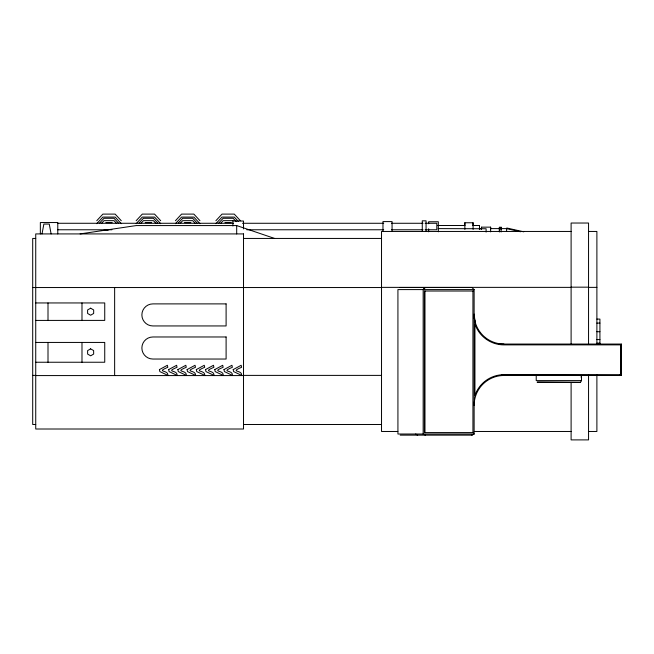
<?xml version="1.0" encoding="UTF-8"?>
<svg xmlns="http://www.w3.org/2000/svg" width="654" height="654" viewBox="0 0 654 654"><rect width="100%" height="100%" fill="white"/><g stroke="black" fill="none" stroke-linecap="round" stroke-linejoin="round"><path stroke-width="0.98" d="M486.102 232.096L486.11 228.753L438.229 228.614M499.403 229.26L499.403 227.29L501.136 227.29L501.136 229.202M501.136 229.26L501.136 227.29L501.119 231.982M499.394 231.467L499.403 228.606M499.386 231.982L499.411 227.29L499.403 229.202M501.136 228.606L501.136 227.29M498.945 344.061L621.3 344.061L621.3 354.01M464.806 225.63L464.839 222.761L473.063 222.761L473.104 229.391M473.03 225.63L473.063 222.761M479.447 229.489L479.496 225.499L473.063 225.499M474.003 318.007L474.125 314.239A29.822 29.822 0 0 0 503.948 344.061M581.112 377.301L581.365 375.429M42.011 233.919L43.867 224.06L49.263 224.06L51.11 233.919M537.245 382.369L580.474 382.369L581.488 380.603L581.488 375.51M425.419 435.139L423.163 434.019L423.163 289.591L425.067 287.474M501.25 375.11L620.425 375.486L621.3 374.611L620.801 374.611L620.801 344.944L621.3 344.944M96.759 220.717L102.882 214.103L115.145 214.103L121.276 220.717M96.759 223.684L102.882 217.071L115.145 217.071L121.276 223.684M99.629 223.006L104.011 218.289L114.017 218.289L118.399 223.006M101.509 223.357L104.011 220.66L114.017 220.66L116.518 223.357M136.171 220.717L142.294 214.103L154.557 214.103L160.688 220.717M136.171 223.684L142.294 217.071L154.557 217.071L160.688 223.684M139.04 223.006L143.422 218.289L153.428 218.289L157.81 223.006M140.921 223.357L143.422 220.66L153.428 220.66L155.93 223.357M175.444 220.717L181.575 214.103L193.837 214.103L199.96 220.717M175.444 223.684L181.575 217.071L193.837 217.071L199.96 223.684M178.321 223.006L182.703 218.289L192.709 218.289L197.091 223.006M180.193 223.357L182.703 220.66L192.709 220.66L195.211 223.357M215.885 220.717L222.017 214.103L234.279 214.103L240.402 220.717M215.885 223.684L222.017 217.071L234.279 217.071L238.358 221.477M218.763 223.006L223.145 218.289L233.151 218.289L236.282 221.657M220.643 223.357L223.145 220.66L233.151 220.66M620.425 375.486L621.3 374.611M423.163 289.591L425.419 287.474M400.191 435.139L471.869 435.139L473.823 434.019M471.869 435.139L474.125 434.019L474.125 289.591L471.869 287.474L400.191 287.474M80.099 233.919L136.212 225.573L236.691 225.573L274.606 238.44M35.733 320.419L104.738 320.395L104.738 302.949L35.733 302.949M105.834 222.622L112.202 222.622M145.245 222.622L151.614 222.622M184.518 222.622L190.886 222.622M224.96 222.622L231.328 222.622M57.781 223.276L233.503 223.276M242.454 223.276L383.685 223.276M391.411 223.276L423.04 223.276M425.084 223.276L436.807 223.276L436.807 229.767L425.084 229.767M437.608 225.499L464.839 225.499M481.532 229.178L481.532 227.159L490.631 227.151L490.631 231.876M481.467 228.606L479.496 228.606L481.467 228.696M490.631 228.606L506.523 228.606L520.47 231.753M57.781 229.767L111.932 229.767M246.787 229.767L383.685 229.767M391.411 229.767L423.04 229.767M104.011 230.159L108.016 230.159M571.106 231.451L381.527 231.451L381.527 431.476L397.836 431.476M588.551 231.451L596.889 231.451L596.889 344.494M35.733 238.44L32.7 238.44L32.7 424.487L35.733 424.487M243.517 238.44L381.527 238.44M571.106 287.171L588.551 287.171M381.527 287.368L571.106 287.368M588.551 287.368L596.889 287.368M32.7 287.539L381.527 287.539M474.125 289.591L397.926 289.591L397.926 434.019L474.125 434.019M473.561 291.022L424.356 291.022L424.356 432.58L473.561 432.58M596.889 319.087L599.922 319.087L599.922 343.841L596.889 343.841M596.889 323.101L599.922 323.101M596.889 331.701L599.922 331.701M596.889 339.565L599.922 339.565M35.733 342.434L104.738 342.434L104.738 362.242L35.733 362.242M596.889 343.146L599.922 343.146M620.801 354.885L621.3 354.885M620.801 363.902L621.3 363.902M620.801 364.777L621.3 364.777M32.7 375.388L35.733 375.388M243.517 375.388L381.527 375.388M499.582 375.486L621.3 375.486L621.3 344.061M35.733 375.576L243.517 375.576M581.488 380.603L536.223 380.603L536.223 375.51M537.245 381.993L580.474 382.369M243.517 424.487L381.527 424.487M474.281 431.476L571.106 431.476M588.551 431.476L596.889 431.476L596.889 374.644M523.731 231.818L506.793 227.993L506.523 231.475M415.625 434.019L417.595 435.139M474.125 314.239L475.139 321.956M474.314 318.13L474.886 321.956M479.496 225.499L479.537 229.391M464.839 222.761L464.88 229.391M481.532 227.159L481.532 229.047M619.559 374.742L619.559 375.486M588.551 344.2L588.551 223.03L571.106 223.03L571.106 344.037M588.551 374.644L588.551 439.897L571.106 439.897L571.106 382.418M505.697 374.742L505.697 375.486M490.631 227.151L490.631 229.17M472.932 291.022L472.932 432.58M438.327 231.81L438.327 221.755L428.664 221.755L428.664 223.766M428.664 228.794L428.664 231.81M426.065 231.451L426.065 220.831L422.271 220.831L422.271 231.451M424.977 291.022L424.977 432.58M392.065 231.451L392.065 221.592L382.966 221.592L382.966 231.451M243.517 228.957L243.517 221.027L232.898 221.027L232.898 225.982M236.691 225.573L236.691 233.919M114.638 287.425L114.638 375.576M81.987 302.949L81.987 320.419M81.987 342.434L81.987 362.242M57.781 233.919L57.781 222.54L40.344 222.54L40.344 233.919M48.004 302.949L48.004 320.419M48.004 342.434L48.004 362.242M474.125 405.308A29.822 29.822 0 0 1 503.948 375.486M159.421 369.584L159.846 371.578L167.8 375.347C168.675 369.567 155.178 372.633 167.808 367.311L167.391 365.284L159.421 369.584M168.642 369.584L169.067 371.578L177.021 375.347C177.896 369.567 164.399 372.633 177.03 367.311L176.613 365.284L168.642 369.584M177.863 369.584L178.289 371.578L186.243 375.347C187.118 369.567 173.621 372.633 186.251 367.311L185.834 365.284L177.863 369.584M187.085 369.584L187.51 371.578L195.464 375.347C196.339 369.567 182.842 372.633 195.472 367.311L195.047 365.284L187.085 369.584M196.306 369.584L196.731 371.578L204.686 375.347C205.56 369.567 192.063 372.633 204.694 367.311L204.269 365.284L196.306 369.584M205.528 369.584L205.953 371.578L213.907 375.347C214.782 369.567 201.285 372.633 213.915 367.311L213.49 365.284L205.528 369.584M214.749 369.584L215.174 371.578L223.128 375.347C224.003 369.567 210.506 372.633 223.137 367.311L222.712 365.284L214.749 369.584M223.97 369.584L224.396 371.578L232.35 375.347C233.225 369.567 219.728 372.633 232.358 367.311L231.933 365.284L223.97 369.584M233.192 369.584L233.617 371.578L241.571 375.347C242.446 369.567 228.949 372.633 241.579 367.311L241.154 365.284L233.192 369.584M475.646 393.585L474.935 395.686L474.935 323.861L475.646 325.962A30.624 30.624 0 0 0 503.923 344.879L620.491 344.871L620.491 374.677L503.923 374.677A30.624 30.624 0 0 0 475.654 393.585M90.587 348.86L87.603 350.634L87.644 354.108L90.677 355.817L93.669 354.043L93.628 350.56L90.587 348.86M90.636 308.206L87.603 309.955L87.603 313.454L90.636 315.212L93.669 313.454L93.669 309.955L90.636 308.206M243.517 233.919L35.733 233.919L35.733 429.008L243.517 429.008L243.517 233.919M226.104 303.889L152.905 303.889A11.028 11.028 0 0 0 141.877 314.917A11.028 11.028 0 0 0 152.905 325.945L226.104 325.945L226.104 303.889M226.104 336.974L152.905 336.974A11.028 11.028 0 0 0 141.877 348.002A11.028 11.028 0 0 0 152.905 359.038L226.104 359.038L226.104 336.974"/></g></svg>
